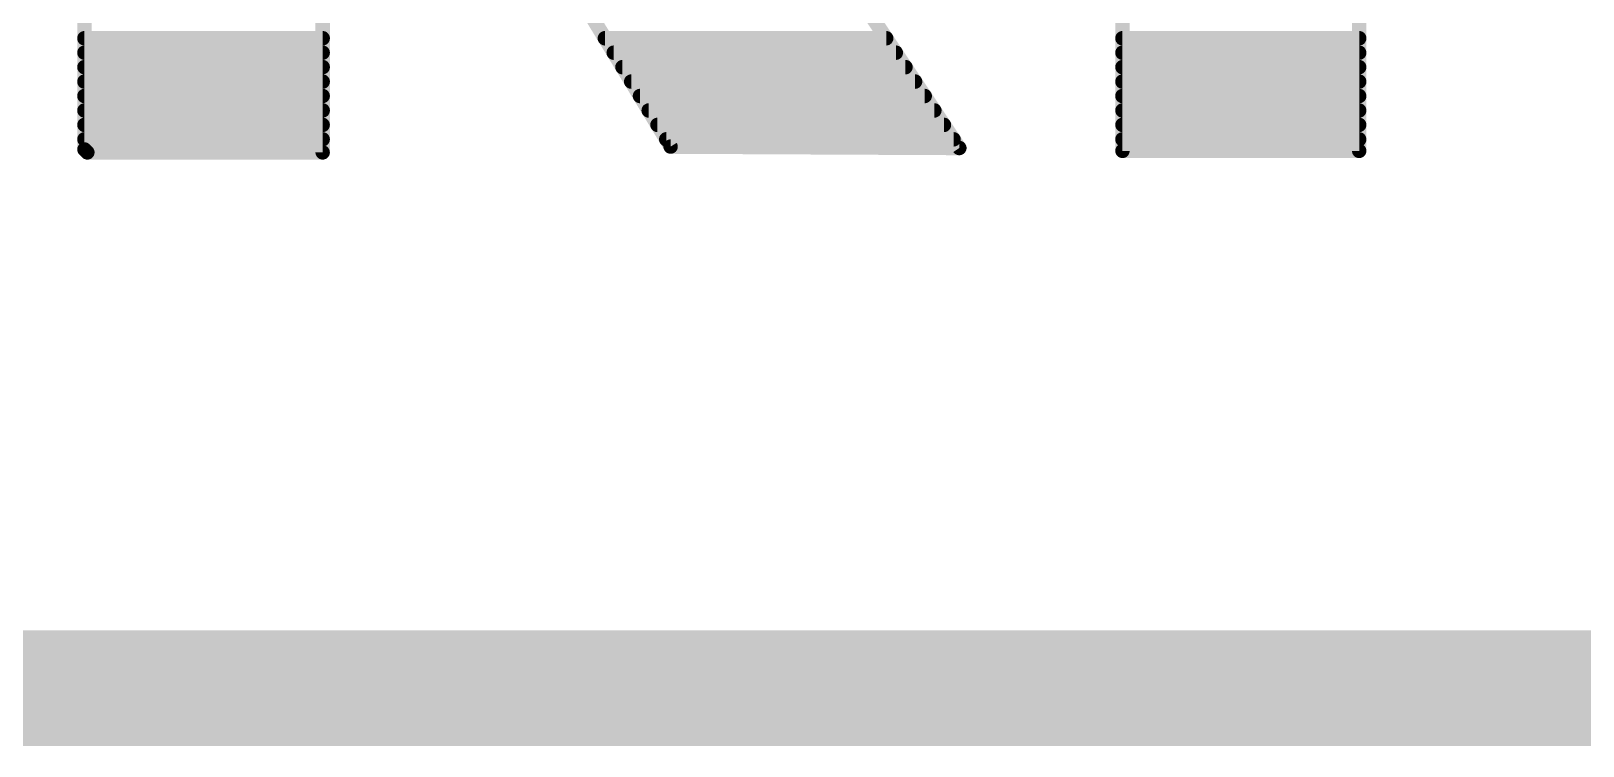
# Model space of a CAD drawing. Extents: x -0.1 to 94.1, y -0.1 to 63.6.
# Drawn here: x 44.313 to 47.043, y -0.102 to 1.156 of the extents above; entities that cross this region are included whole.
import ezdxf

# ---------------------------------------------------------------- set-up
doc = ezdxf.new("R2010")
doc.units = 0
doc.layers.add('20', color=53, linetype='CONTINUOUS')
doc.layers.add('21', color=41, linetype='CONTINUOUS')

msp = doc.modelspace()

# ---------------------------------------------------------------- linework, layer by layer
at = {"layer": '20', "const_width": 0.2032}
msp.add_lwpolyline([(2.3221, 0), (91.6579, 0)], dxfattribs=at)
at = {"layer": '21', "const_width": 0.0254}
for points in [[(44.4068, 0.9474), (44.4068, 2.8804)], [(46.2331, 0.9449), (46.2331, 2.2454)], [(46.6496, 2.2479), (46.6496, 0.9449)], [(45.2806, 1.9482), (45.9461, 0.95)], [(45.4381, 0.9525), (45.0113, 1.6561)], [(44.8259, 1.4884), (44.8259, 0.9423)], [(44.4068, 1.143), (44.8259, 1.143)], [(45.3225, 1.143), (45.8174, 1.143)], [(46.2331, 1.143), (46.6496, 1.143)], [(44.4068, 1.1176), (44.8259, 1.1176)], [(45.338, 1.1176), (45.8344, 1.1176)], [(46.2331, 1.1176), (46.6496, 1.1176)], [(44.4068, 1.0922), (44.8259, 1.0922)], [(45.3534, 1.0922), (45.8513, 1.0922)], [(46.2331, 1.0922), (46.6496, 1.0922)], [(44.4068, 1.0668), (44.8259, 1.0668)], [(45.3688, 1.0668), (45.8682, 1.0668)], [(46.2331, 1.0668), (46.6496, 1.0668)], [(44.4068, 1.0414), (44.8259, 1.0414)], [(45.3842, 1.0414), (45.8852, 1.0414)], [(46.2331, 1.0414), (46.6496, 1.0414)], [(44.4068, 1.016), (44.8259, 1.016)], [(45.3996, 1.016), (45.9021, 1.016)], [(46.2331, 1.016), (46.6496, 1.016)], [(44.4068, 0.9906), (44.8259, 0.9906)], [(45.415, 0.9906), (45.919, 0.9906)], [(46.2331, 0.9906), (46.6496, 0.9906)], [(44.4068, 0.9652), (44.8259, 0.9652)], [(44.4119, 0.9423), (44.4068, 0.9474)], [(45.4304, 0.9652), (45.936, 0.9652)], [(45.9461, 0.95), (45.4381, 0.9525)], [(46.2331, 0.9652), (46.6496, 0.9652)], [(46.6496, 0.9449), (46.2331, 0.9449)], [(44.8259, 0.9423), (44.4119, 0.9423)]]:
    msp.add_lwpolyline(points, dxfattribs=at)
at = {"layer": '21', "const_width": 0.0127}
for points in [[(44.4068, 1.1494, 1), (44.4068, 1.1366)], [(44.8259, 1.1366, 1), (44.8259, 1.1494)], [(45.3225, 1.1494, 1), (45.3225, 1.1366)], [(45.8174, 1.1366, 1), (45.8174, 1.1494)], [(46.2331, 1.1494, 1), (46.2331, 1.1366)], [(46.6496, 1.1366, 1), (46.6496, 1.1494)], [(44.4068, 1.124, 1), (44.4068, 1.1113)], [(44.8259, 1.1113, 1), (44.8259, 1.124)], [(45.338, 1.124, 1), (45.338, 1.1113)], [(45.8344, 1.1113, 1), (45.8344, 1.124)], [(46.2331, 1.124, 1), (46.2331, 1.1113)], [(46.6496, 1.1113, 1), (46.6496, 1.124)], [(44.4068, 1.0986, 1), (44.4068, 1.0858)], [(44.8259, 1.0858, 1), (44.8259, 1.0986)], [(45.3534, 1.0986, 1), (45.3534, 1.0858)], [(45.8513, 1.0858, 1), (45.8513, 1.0986)], [(46.2331, 1.0986, 1), (46.2331, 1.0858)], [(46.6496, 1.0858, 1), (46.6496, 1.0986)], [(44.4068, 1.0732, 1), (44.4068, 1.0604)], [(44.8259, 1.0604, 1), (44.8259, 1.0732)], [(45.3688, 1.0732, 1), (45.3688, 1.0604)], [(45.8682, 1.0604, 1), (45.8682, 1.0732)], [(46.2331, 1.0732, 1), (46.2331, 1.0604)], [(46.6496, 1.0604, 1), (46.6496, 1.0732)], [(44.4068, 1.0478, 1), (44.4068, 1.0351)], [(44.8259, 1.0351, 1), (44.8259, 1.0478)], [(45.3842, 1.0478, 1), (45.3842, 1.0351)], [(45.8852, 1.0351, 1), (45.8852, 1.0478)], [(46.2331, 1.0478, 1), (46.2331, 1.0351)], [(46.6496, 1.0351, 1), (46.6496, 1.0478)], [(44.4068, 1.0224, 1), (44.4068, 1.0096)], [(44.8259, 1.0096, 1), (44.8259, 1.0224)], [(45.3996, 1.0224, 1), (45.3996, 1.0096)], [(45.9021, 1.0096, 1), (45.9021, 1.0224)], [(46.2331, 1.0224, 1), (46.2331, 1.0096)], [(46.6496, 1.0096, 1), (46.6496, 1.0224)], [(44.4068, 0.997, 1), (44.4068, 0.9843)], [(44.8259, 0.9843, 1), (44.8259, 0.997)], [(45.415, 0.997, 1), (45.415, 0.9843)], [(45.919, 0.9843, 1), (45.919, 0.997)], [(46.2331, 0.997, 1), (46.2331, 0.9843)], [(46.6496, 0.9843, 1), (46.6496, 0.997)], [(44.4068, 0.9716, 1), (44.4068, 0.9589)], [(44.4113, 0.9519, 1), (44.4023, 0.9429)], [(44.8259, 0.9589, 1), (44.8259, 0.9716)], [(45.4304, 0.9716, 1), (45.4304, 0.9589)], [(45.4381, 0.9588, 1), (45.4381, 0.9462)], [(45.4327, 0.9492, 1), (45.4435, 0.9558)], [(45.936, 0.9589, 1), (45.936, 0.9716)], [(45.9408, 0.9465, 1), (45.9514, 0.9535)], [(45.9461, 0.9437, 1), (45.9461, 0.9563)], [(46.2331, 0.9716, 1), (46.2331, 0.9589)], [(46.2331, 0.9513, 1), (46.2331, 0.9386)], [(46.6496, 0.9589, 1), (46.6496, 0.9716)], [(46.6496, 0.9386, 1), (46.6496, 0.9513)], [(44.4005, 0.9474, 1), (44.4132, 0.9474)], [(44.4119, 0.9486, 1), (44.4119, 0.936)], [(44.4074, 0.9378, 1), (44.4164, 0.9468)], [(44.8196, 0.9423, 1), (44.8323, 0.9423)], [(44.8259, 0.936, 1), (44.8259, 0.9486)], [(46.2268, 0.9449, 1), (46.2394, 0.9449)], [(46.6433, 0.9449, 1), (46.6559, 0.9449)]]:
    msp.add_lwpolyline(points, format="xyb", dxfattribs=at)

doc.saveas('drawing.dxf')
